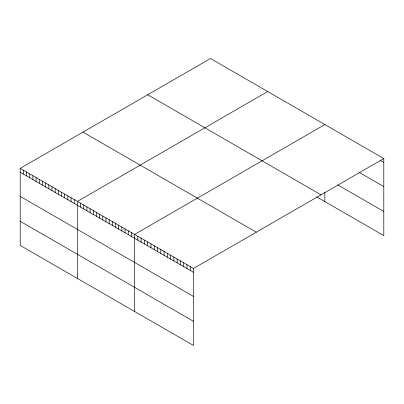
<?xml version="1.0" encoding="UTF-8"?>
<svg xmlns="http://www.w3.org/2000/svg" width="404" height="404" viewBox="0 0 404 404"><rect width="100%" height="100%" fill="white"/><g stroke="black" fill="none" stroke-linecap="round" stroke-linejoin="round"><path stroke-width="0.61" d="M20.2 168.377L193.511 268.438L193.511 345.486L20.2 245.425L20.2 168.377L210.489 58.514L383.8 158.575L383.8 235.623L316.933 197.016M267.68 91.536L77.391 201.399L77.391 278.442M324.872 124.558L134.588 234.416L134.588 311.464M193.511 268.438L383.8 158.575M380.528 160.56L383.8 162.448M359.247 172.422L383.8 186.597M337.966 185.012L383.8 211.474M147.692 94.768L321.003 194.829M82.997 132.123L256.308 232.184M20.2 172.25L193.511 272.311M20.2 196.394L193.511 296.455M20.2 221.276L193.511 321.337M324.872 192.4L324.872 201.601M190.239 266.549L190.239 270.417M186.966 264.66L186.966 268.529M183.689 262.767L183.689 266.64M180.416 260.878L180.416 264.751M177.144 258.989L177.144 262.858M173.871 257.101L173.871 260.969M170.594 255.207L170.594 259.08M167.322 253.318L167.322 257.191M164.049 251.429L164.049 255.298M160.777 249.541L160.777 253.409M157.499 247.647L157.499 251.52M154.227 245.758L154.227 249.632M150.955 243.87L150.955 247.738M147.682 241.976L147.682 245.849M144.405 240.087L144.405 243.96M141.132 238.198L141.132 242.067M137.86 236.31L137.86 240.178M131.406 232.583L131.406 236.456M128.23 230.75L128.23 234.618M125.053 228.917L125.053 232.785M121.877 227.078L121.877 230.952M118.7 225.245L118.7 229.118M115.524 223.412L115.524 227.28M112.342 221.579L112.342 225.447M109.166 219.741L109.166 223.614M105.989 217.907L105.989 221.781M102.813 216.074L102.813 219.943M99.637 214.241L99.637 218.109M96.455 212.403L96.455 216.276M93.279 210.57L93.279 214.443M90.102 208.737L90.102 212.605M86.926 206.904L86.926 210.772M83.749 205.065L83.749 208.939M80.568 203.232L80.568 207.106M74.215 199.566L74.215 203.434M71.038 197.728L71.038 201.601M67.862 195.895L67.862 199.768M64.685 194.061L64.685 197.93M61.504 192.228L61.504 196.097M58.328 190.39L58.328 194.263M55.151 188.557L55.151 192.43M51.975 186.724L51.975 190.592M48.798 184.891L48.798 188.759M45.617 183.052L45.617 186.926M42.44 181.219L42.44 185.088M39.264 179.386L39.264 183.254M36.087 177.553L36.087 181.421M32.911 175.715L32.911 179.588M29.734 173.882L29.734 177.75M26.553 172.048L26.553 175.917M23.376 170.21L23.376 174.084"/></g></svg>
